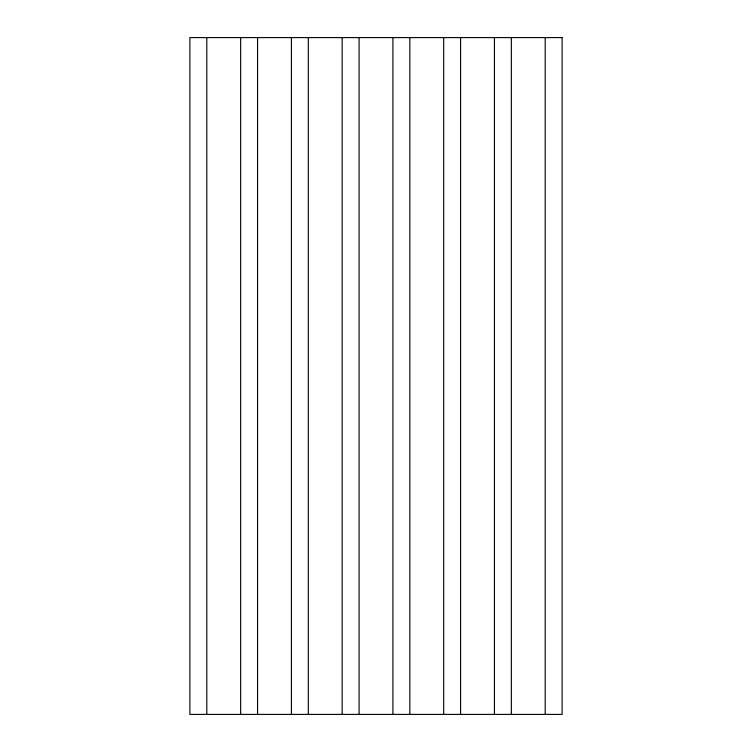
<?xml version="1.0" encoding="UTF-8"?>
<svg xmlns="http://www.w3.org/2000/svg" width="752" height="752" viewBox="0 0 752 752"><rect width="100%" height="100%" fill="white"/><g stroke="black" fill="none" stroke-linecap="round" stroke-linejoin="round"><path stroke-width="1.13" d="M545.2 37.6L545.2 714.4M511.36 37.6L511.36 714.4M494.44 37.6L494.44 714.4M460.6 37.6L460.6 714.4M443.68 37.6L443.68 714.4M409.84 37.6L409.84 714.4M392.92 37.6L392.92 714.4M359.08 37.6L359.08 714.4M342.16 37.6L342.16 714.4M308.32 37.6L308.32 714.4M291.4 37.6L291.4 714.4M257.56 37.6L257.56 714.4M240.64 37.6L240.64 714.4M206.8 37.6L206.8 714.4M562.12 37.6L189.88 37.6L189.88 714.4L562.12 714.4L562.12 37.6"/></g></svg>
